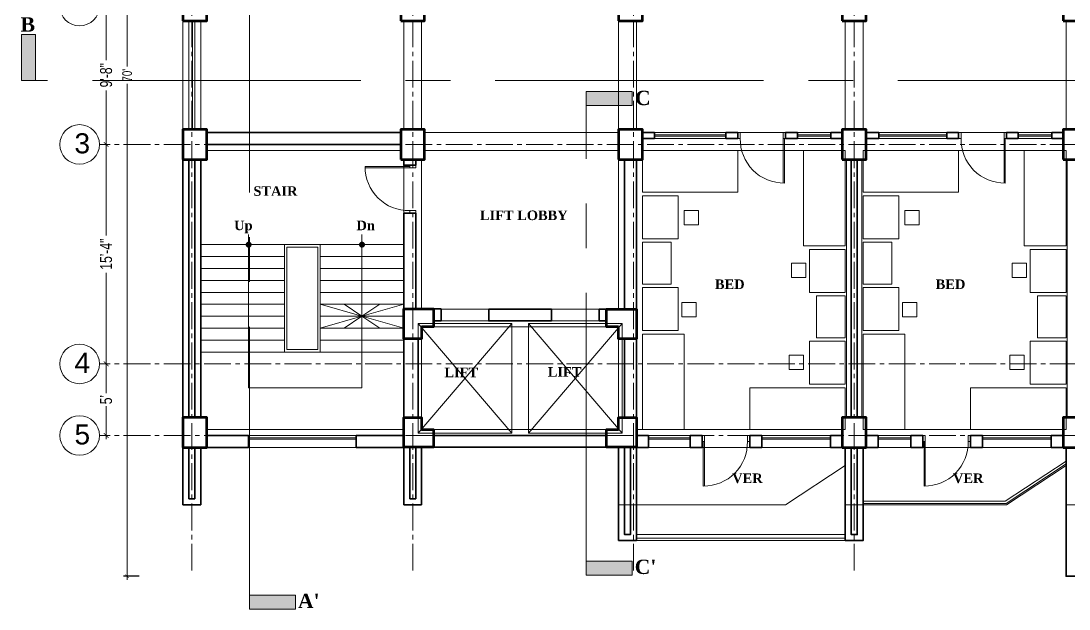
# Model space of a CAD drawing. Header units: feet. Extents: x 25261344 to 25389498, y 30010528 to 30074588.
# Drawn here: x 25367759 to 25368637, y 30072086 to 30072579 of the extents above; entities that cross this region are included whole.
import ezdxf

# ---------------------------------------------------------------- set-up
doc = ezdxf.new("R2010")
doc.units = ezdxf.units.FT
doc.header["$LTSCALE"] = 30
doc.header["$MEASUREMENT"] = 0
doc.header["$PDMODE"] = 32
doc.header["$PDSIZE"] = 15
doc.linetypes.add('CENTER2', pattern=[1.125, 0.75, -0.125, 0.125, -0.125])
doc.linetypes.add('DASHED', pattern=[0.75, 0.5, -0.25])
doc.layers.get('0').update_dxf_attribs({"lineweight": 5})
for name, color, linetype, lineweight in [('Column', 1, 'Continuous', 80), ('Dim-1', 7, 'Continuous', 9), ('Door', 32, 'Continuous', 5), ('Furnitures', 251, 'Continuous', 9), ('GRADE BEAM', 2, 'Continuous', 20), ('grid text', 252, 'CENTER2', 9), ('LINE', 193, 'Continuous', 9), ('line 2', 7, 'Continuous', 13), ('rail', 224, 'Continuous', 9), ('STAIR', 243, 'Continuous', 13), ('TEXT', 7, 'Continuous', 18), ('WALL', 7, 'Continuous', 35), ('WIN', 142, 'Continuous', 20)]:
    doc.layers.add(name, color=color, linetype=linetype, lineweight=lineweight)
doc.styles.add('RomanS', font='swissl.ttf')
doc.styles.get("Standard").update_dxf_attribs({"font": 'timesbd.ttf'})
doc.styles.add('SWIS_LT', font='swisscl.ttf')
doc.dimstyles.new('dim-02', dxfattribs={"dimtxt": 8, "dimasz": 3, "dimexe": 3, "dimexo": 3, "dimgap": 2, "dimtad": 0, "dimdec": 0, "dimzin": 0, "dimdsep": 46, "dimlunit": 4, "dimtxsty": 'SWIS_LT', "dimblk": 'ARCHTICK', "dimcen": 2, "dimdle": 3, "dimclrd": 256, "dimclre": 256, "dimclrt": 256, "dimadec": 0, "dimazin": 0, "dimtfac": 1, "dimtdec": 0, "dimtix": 1, "dimtmove": 0, "dimatfit": 3, "dimfxl": 0, "dimfrac": 2, "dimtolj": 1, "dimtzin": 1, "dimlwd": -1, "dimarcsym": 0})

# ---------------------------------------------------------------- blocks, each defined once
blk = doc.blocks.new('FG')
at = {"layer": 'Door'}
for p, q in [((-2, -5), (-2, -42.39)), ((-1, -5), (-1, -42.39))]:
    blk.add_line(p, q, dxfattribs=at)
for points in [[(-40, 0), (-38, 0), (-38, -5), (-40, -5)], [(0, 0), (-2, 0), (-2, -5), (0, -5)]]:
    blk.add_lwpolyline(points, dxfattribs=at)
blk.add_arc((-1.44, -5.83), 36.57, 178.70538, 270.69047, dxfattribs=at)
blk = doc.blocks.new('_ArchTick')
at = {"color": 0, "linetype": 'ByBlock', "const_width": 0.15}
blk.add_lwpolyline([(-0.5, -0.5), (0.5, 0.5)], dxfattribs=at)
blk = doc.blocks.new('*D123')
for p, q in [((25359535.03, 30072594.7), (25359535.03, 30072546.38)), ((25359535.03, 30072472.7), (25359535.03, 30072521.01))]:
    blk.add_line(p, q)
at = {"lineweight": -2}
for p, q in [((25359532.41, 30072591.7), (25359538.03, 30072591.7)), ((25359532.41, 30072475.7), (25359538.03, 30072475.7))]:
    blk.add_line(p, q, dxfattribs=at)
at = {"layer": 'Defpoints', "color": 0}
for p in [(25359529.41, 30072591.7), (25359529.41, 30072475.7), (25359535.03, 30072475.7)]:
    blk.add_point(p, dxfattribs=at)
at = {"xscale": 4, "yscale": 4, "zscale": 4}
for p, rotation in [((25359535.03, 30072591.7), 90), ((25359535.03, 30072475.7), 270)]:
    blk.add_blockref('_ArchTick', p, dxfattribs=dict(at, rotation=rotation))
at = {"insert": (25359535.03, 30072533.7), "char_height": 10, "attachment_point": 5, "rotation": 90, "style": 'SWIS_LT'}
blk.add_mtext('\\A1;9\'-8"', dxfattribs=at)
blk = doc.blocks.new('*D124')
at = {"lineweight": -2}
for p, q in [((25359532.41, 30072475.7), (25359538.03, 30072475.7)), ((25359532.41, 30072291.7), (25359538.03, 30072291.7))]:
    blk.add_line(p, q, dxfattribs=at)
for p, q in [((25359535.03, 30072478.7), (25359535.03, 30072399.38)), ((25359535.03, 30072288.7), (25359535.03, 30072368.02))]:
    blk.add_line(p, q)
at = {"layer": 'Defpoints', "color": 0}
for p in [(25359529.41, 30072475.7), (25359529.41, 30072291.7), (25359535.03, 30072291.7)]:
    blk.add_point(p, dxfattribs=at)
at = {"xscale": 4, "yscale": 4, "zscale": 4}
for p, rotation in [((25359535.03, 30072475.7), 90), ((25359535.03, 30072291.7), 270)]:
    blk.add_blockref('_ArchTick', p, dxfattribs=dict(at, rotation=rotation))
at = {"insert": (25359535.03, 30072383.7), "char_height": 10, "attachment_point": 5, "rotation": 90, "style": 'SWIS_LT'}
blk.add_mtext('\\A1;15\'-4"', dxfattribs=at)
blk = doc.blocks.new('*D117')
at = {"lineweight": -2}
for p, q in [((25359532.41, 30072291.7), (25359538.03, 30072291.7)), ((25359532.41, 30072231.7), (25359538.03, 30072231.7))]:
    blk.add_line(p, q, dxfattribs=at)
for p, q in [((25359535.03, 30072294.7), (25359535.03, 30072267.1)), ((25359535.03, 30072228.7), (25359535.03, 30072256.29))]:
    blk.add_line(p, q)
at = {"layer": 'Defpoints', "color": 0}
for p in [(25359529.41, 30072291.7), (25359529.41, 30072231.7), (25359535.03, 30072231.7)]:
    blk.add_point(p, dxfattribs=at)
at = {"xscale": 4, "yscale": 4, "zscale": 4}
for p, rotation in [((25359535.03, 30072291.7), 90), ((25359535.03, 30072231.7), 270)]:
    blk.add_blockref('_ArchTick', p, dxfattribs=dict(at, rotation=rotation))
at = {"insert": (25359535.03, 30072261.7), "char_height": 10, "attachment_point": 5, "rotation": 90, "style": 'SWIS_LT'}
blk.add_mtext("\\A1;5'", dxfattribs=at)
blk = doc.blocks.new('*D163')
at = {"layer": 'Defpoints', "color": 0}
for p in [(25368259.41, 30072953.7), (25367847.59, 30072113.7), (25368634.41, 30072113.7)]:
    blk.add_point(p, dxfattribs=at)
at = {"layer": 'Dim-1'}
for p, q in [((25367847.59, 30072956.7), (25367847.59, 30072540.9)), ((25367847.59, 30072110.7), (25367847.59, 30072526.5))]:
    blk.add_line(p, q, dxfattribs=at)
at = {"layer": 'Dim-1', "lineweight": -2}
for p, q in [((25367857.59, 30072953.7), (25367844.59, 30072953.7)), ((25367857.59, 30072113.7), (25367844.59, 30072113.7))]:
    blk.add_line(p, q, dxfattribs=at)
at = {"layer": 'Dim-1', "xscale": 3, "yscale": 3, "zscale": 3}
for p, rotation in [((25367847.59, 30072953.7), 90), ((25367847.59, 30072113.7), 270)]:
    blk.add_blockref('_ArchTick', p, dxfattribs=dict(at, rotation=rotation))
at = {"layer": 'Dim-1', "insert": (25367847.59, 30072533.7), "char_height": 8, "attachment_point": 5, "rotation": 90, "style": 'SWIS_LT'}
blk.add_mtext("\\A1;70'", dxfattribs=at)
blk = doc.blocks.new('T B')
at = {"layer": 'GRADE BEAM'}
for points in [[(25352253.54, 30069132.07), (25352268.54, 30069132.07), (25352268.54, 30069041.07), (25352253.54, 30069041.07)], [(25352438.54, 30069132.07), (25352453.54, 30069132.07), (25352453.54, 30069041.07), (25352438.54, 30069041.07)], [(25352618.54, 30069132.07), (25352633.54, 30069132.07), (25352633.54, 30069041.07), (25352618.54, 30069041.07)], [(25352808.54, 30069132.07), (25352823.54, 30069132.07), (25352823.54, 30069041.07), (25352808.54, 30069041.07)], [(25352993.54, 30069132.07), (25353008.54, 30069132.07), (25353008.54, 30069041.07), (25352993.54, 30069041.07)], [(25352436.04, 30069038.57), (25352436.04, 30069023.57), (25352273.54, 30069023.57), (25352273.54, 30069038.57)], [(25352618.54, 30069038.57), (25352618.54, 30069023.57), (25352456.04, 30069023.57), (25352456.04, 30069038.57)], [(25352806.04, 30069038.57), (25352806.04, 30069023.57), (25352638.54, 30069023.57), (25352638.54, 30069038.57)], [(25352991.04, 30069038.57), (25352991.04, 30069023.57), (25352826.04, 30069023.57), (25352826.04, 30069038.57)], [(25352253.54, 30069016.07), (25352268.54, 30069016.07), (25352268.54, 30068799.57), (25352253.54, 30068799.57)], [(25352438.54, 30069016.07), (25352453.54, 30069016.07), (25352453.54, 30068890.57), (25352438.54, 30068890.57)], [(25352618.54, 30069016.07), (25352633.54, 30069016.07), (25352633.54, 30068890.57), (25352618.54, 30068890.57)], [(25352809.54, 30069016.07), (25352822.54, 30069016.07), (25352822.54, 30068799.57), (25352809.54, 30068799.57)], [(25352994.54, 30069016.07), (25353007.54, 30069016.07), (25353007.54, 30068799.57), (25352994.54, 30068799.57)], [(25352608.54, 30068890.57), (25352608.54, 30068875.57), (25352463.54, 30068875.57), (25352463.54, 30068890.57)], [(25352438.54, 30068865.57), (25352453.54, 30068865.57), (25352453.54, 30068799.57), (25352438.54, 30068799.57)], [(25352618.54, 30068865.57), (25352633.54, 30068865.57), (25352633.54, 30068799.57), (25352618.54, 30068799.57)], [(25352438.54, 30068789.57), (25352438.54, 30068774.57), (25352273.54, 30068774.57), (25352273.54, 30068789.57)], [(25352608.54, 30068789.69), (25352608.54, 30068774.69), (25352463.54, 30068774.57), (25352463.54, 30068789.57)], [(25352806.04, 30068789.57), (25352806.04, 30068774.57), (25352633.54, 30068774.57), (25352633.54, 30068789.57)], [(25352991.04, 30068789.57), (25352991.04, 30068774.57), (25352826.04, 30068774.57), (25352826.04, 30068789.57)], [(25352253.54, 30068774.57), (25352268.54, 30068774.57), (25352268.54, 30068726.57), (25352253.54, 30068726.57)], [(25352438.54, 30068774.57), (25352453.54, 30068774.57), (25352453.54, 30068726.57), (25352438.54, 30068726.57)], [(25352618.54, 30068774.57), (25352633.54, 30068774.57), (25352633.54, 30068726.57), (25352618.54, 30068726.57)], [(25352808.54, 30068774.57), (25352823.54, 30068774.57), (25352823.54, 30068726.57), (25352808.54, 30068726.57)], [(25352993.54, 30068774.57), (25353008.54, 30068774.57), (25353008.54, 30068726.57), (25352993.54, 30068726.57)]]:
    blk.add_lwpolyline(points, close=True, dxfattribs=at)
blk = doc.blocks.new('COL2')
at = {"layer": 'Column'}
for points in [[(-20, -266.5), (0, -266.5), (0, -241.5), (-20, -241.5)], [(162.5, -266.5), (182.5, -266.5), (182.5, -241.5), (162.5, -241.5)], [(345, -266.5), (365, -266.5), (365, -241.5), (345, -241.5)], [(532.5, -266.5), (552.5, -266.5), (552.5, -241.5), (532.5, -241.5)], [(717.5, -266.5), (737.5, -266.5), (737.5, -241.5), (717.5, -241.5)], [(-20, -382.5), (0, -382.5), (0, -357.5), (-20, -357.5)], [(162.5, -382.5), (182.5, -382.5), (182.5, -357.5), (162.5, -357.5)], [(345, -382.5), (365, -382.5), (365, -357.5), (345, -357.5)], [(532.5, -382.5), (552.5, -382.5), (552.5, -357.5), (532.5, -357.5)], [(717.5, -382.5), (737.5, -382.5), (737.5, -357.5), (717.5, -357.5)], [(-20, -624), (0, -624), (0, -599), (-20, -599)], [(532.5, -624), (552.5, -624), (552.5, -599), (532.5, -599)], [(717.5, -624), (737.5, -624), (737.5, -599), (717.5, -599)]]:
    blk.add_lwpolyline(points, close=True, dxfattribs=at)
for points in [[(180, -522.88), (180, -532.88), (165, -532.88), (165, -507.88), (190, -507.88), (190, -522.88), (180, -522.88)], [(345, -523), (335, -523), (335, -508), (360, -508), (360, -533), (345, -533), (345, -523)], [(180, -608.88), (190, -608.88), (190, -623.88), (165, -623.88), (165, -598.88), (180, -598.88), (180, -608.88)], [(345, -608.88), (345, -598.88), (360, -598.88), (360, -623.88), (335, -623.88), (335, -608.88), (345, -608.88)]]:
    blk.add_lwpolyline(points, dxfattribs=at)
at = {"layer": 'GRADE BEAM'}
blk.add_blockref('T B', (-25352273.54, -30069398.57), dxfattribs=at)
blk = doc.blocks.new('DGFGSDFG')
at = {"layer": 'grid text'}
for p, q in [((25359606.96, 30072118.41), (25359606.96, 30072999.78)), ((25359791.96, 30072118.41), (25359791.96, 30072999.78)), ((25359976.96, 30072118.41), (25359976.96, 30072999.78)), ((25360161.96, 30072118.41), (25360161.96, 30072999.78)), ((25361090.85, 30072475.7), (25359529.41, 30072475.7)), ((25361090.85, 30072291.7), (25359529.41, 30072291.7)), ((25361090.85, 30072231.7), (25359529.41, 30072231.7))]:
    blk.add_line(p, q, dxfattribs=at)
at = {"layer": 'grid text', "linetype": 'Continuous'}
for centre in [(25359512.81, 30072591.7), (25359512.81, 30072475.7), (25359512.81, 30072291.7), (25359512.81, 30072231.7)]:
    blk.add_circle(centre, 16.59, dxfattribs=at)
at = {"layer": 'grid text', "char_height": 16.842, "attachment_point": 1, "style": 'RomanS'}
for s, insert in [('{\\C256;3}', (25359508.51, 30072485.06)), ('{\\C256;4}', (25359508.51, 30072301.06)), ('{\\C256;5}', (25359508.51, 30072241.06))]:
    blk.add_mtext_dynamic_manual_height_columns(s, width=25.401, gutter_width=84.21, heights=[32.6], dxfattribs=dict(at, insert=insert))
for base, p1, p2, picture, middle in [((25359535.03, 30072475.7), (25359529.41, 30072591.7), (25359529.41, 30072475.7), '*D123', (25359535.03, 30072533.7)), ((25359535.03, 30072291.7), (25359529.41, 30072475.7), (25359529.41, 30072291.7), '*D124', (25359535.03, 30072383.7)), ((25359535.03, 30072231.7), (25359529.41, 30072291.7), (25359529.41, 30072231.7), '*D117', (25359535.03, 30072261.7))]:
    dim = blk.add_linear_dim(base=base, p1=p1, p2=p2, angle=90, dimstyle='dim-02', override={"dimtxt": 10, "dimtmove": 1, "dimfxl": 10})
    dim.commit()
    dim.dimension.update_dxf_attribs({"geometry": picture, "text_midpoint": middle})

msp = doc.modelspace()

# ---------------------------------------------------------------- hatches: boundary and pattern name
at = {"linetype": 'CENTER2', "ltscale": 10}
h = msp.add_hatch(color=256, dxfattribs=at)
h.paths.add_polyline_path([(25367770.79, 30072563.22), (25367770.79, 30072529.2), (25367759.15, 30072529.2), (25367759.15, 30072563.22)])
h.paths.add_polyline_path([(25367770.79, 30072567.75), (25367770.79, 30072563.22), (25367759.15, 30072563.22), (25367759.15, 30072567.75)])
h = msp.add_hatch(color=256, dxfattribs=at)
h.paths.add_polyline_path([(25368266.41, 30072508.45), (25368232.39, 30072508.45), (25368232.39, 30072520.1), (25368266.41, 30072520.1)])
h.paths.add_polyline_path([(25368270.94, 30072508.45), (25368266.41, 30072508.45), (25368266.41, 30072520.1), (25368270.94, 30072520.1)])
for points in [[(25368270.94, 30072114.61), (25368232.39, 30072114.61), (25368232.39, 30072126.26), (25368270.94, 30072126.26)], [(25367988.73, 30072086.24), (25367950.18, 30072086.24), (25367950.18, 30072097.89), (25367988.73, 30072097.89)]]:
    msp.add_hatch(color=256, dxfattribs=at).paths.add_polyline_path(points)

# ---------------------------------------------------------------- linework, layer by layer
for p, q in [((25367950.18, 30072097.89), (25367950.18, 30073036.17)), ((25369393.44, 30072529.2), (25367770.79, 30072529.2)), ((25368232.39, 30072126.26), (25368232.39, 30072508.45))]:
    msp.add_line(p, q, dxfattribs=at)
for points in [[(25367770.79, 30072529.2), (25367770.79, 30072567.75), (25367759.15, 30072567.75), (25367759.15, 30072529.2)], [(25368232.39, 30072508.45), (25368270.94, 30072508.45), (25368270.94, 30072520.1), (25368232.39, 30072520.1)], [(25368232.39, 30072114.61), (25368270.94, 30072114.61), (25368270.94, 30072126.26), (25368232.39, 30072126.26)], [(25367950.18, 30072086.24), (25367988.73, 30072086.24), (25367988.73, 30072097.89), (25367950.18, 30072097.89)]]:
    msp.add_lwpolyline(points, close=True, dxfattribs=at)
at = {"layer": 'Furnitures'}
for points in [[(25368359.41, 30072470.7), (25368279.41, 30072470.7), (25368279.41, 30072435.7), (25368359.41, 30072435.7)], [(25368449.41, 30072390.7), (25368449.41, 30072470.7), (25368414.41, 30072470.7), (25368414.41, 30072390.7)], [(25368544.41, 30072470.7), (25368464.41, 30072470.7), (25368464.41, 30072435.7), (25368544.41, 30072435.7)], [(25368634.41, 30072390.7), (25368634.41, 30072470.7), (25368599.41, 30072470.7), (25368599.41, 30072390.7)], [(25368279.41, 30072432.7), (25368309.41, 30072432.7), (25368309.41, 30072396.7), (25368279.41, 30072396.7)], [(25368464.41, 30072432.7), (25368494.41, 30072432.7), (25368494.41, 30072396.7), (25368464.41, 30072396.7)], [(25368326.42, 30072420.31), (25368314.42, 30072420.31), (25368314.42, 30072408.31), (25368326.42, 30072408.31)], [(25368511.42, 30072420.31), (25368499.42, 30072420.31), (25368499.42, 30072408.31), (25368511.42, 30072408.31)], [(25368279.41, 30072358.7), (25368303.41, 30072358.7), (25368303.41, 30072393.7), (25368279.41, 30072393.7)], [(25368279.41, 30072358.7), (25368303.41, 30072358.7), (25368303.41, 30072393.7), (25368279.41, 30072393.7)], [(25368464.41, 30072358.7), (25368488.41, 30072358.7), (25368488.41, 30072393.7), (25368464.41, 30072393.7)], [(25368464.41, 30072358.7), (25368488.41, 30072358.7), (25368488.41, 30072393.7), (25368464.41, 30072393.7)], [(25368449.41, 30072351.7), (25368419.41, 30072351.7), (25368419.41, 30072387.7), (25368449.41, 30072387.7)], [(25368634.41, 30072351.7), (25368604.41, 30072351.7), (25368604.41, 30072387.7), (25368634.41, 30072387.7)], [(25368404.39, 30072364.08), (25368416.39, 30072364.08), (25368416.39, 30072376.08), (25368404.39, 30072376.08)], [(25368589.39, 30072364.08), (25368601.39, 30072364.08), (25368601.39, 30072376.08), (25368589.39, 30072376.08)], [(25368279.41, 30072355.7), (25368309.41, 30072355.7), (25368309.41, 30072319.7), (25368279.41, 30072319.7)], [(25368464.41, 30072355.7), (25368494.41, 30072355.7), (25368494.41, 30072319.7), (25368464.41, 30072319.7)], [(25368324.43, 30072343.31), (25368312.43, 30072343.31), (25368312.43, 30072331.31), (25368324.43, 30072331.31)], [(25368449.41, 30072348.7), (25368425.41, 30072348.7), (25368425.41, 30072313.7), (25368449.41, 30072313.7)], [(25368509.43, 30072343.31), (25368497.43, 30072343.31), (25368497.43, 30072331.31), (25368509.43, 30072331.31)], [(25368634.41, 30072348.7), (25368610.41, 30072348.7), (25368610.41, 30072313.7), (25368634.41, 30072313.7)], [(25368279.41, 30072316.7), (25368279.41, 30072236.7), (25368314.41, 30072236.7), (25368314.41, 30072316.7)], [(25368464.41, 30072316.7), (25368464.41, 30072236.7), (25368499.41, 30072236.7), (25368499.41, 30072316.7)], [(25368449.41, 30072274.7), (25368419.41, 30072274.7), (25368419.41, 30072310.7), (25368449.41, 30072310.7)], [(25368634.41, 30072274.7), (25368604.41, 30072274.7), (25368604.41, 30072310.7), (25368634.41, 30072310.7)], [(25368402.4, 30072287.08), (25368414.4, 30072287.08), (25368414.4, 30072299.08), (25368402.4, 30072299.08)], [(25368587.4, 30072287.08), (25368599.4, 30072287.08), (25368599.4, 30072299.08), (25368587.4, 30072299.08)], [(25368369.41, 30072236.7), (25368449.41, 30072236.7), (25368449.41, 30072271.7), (25368369.41, 30072271.7)], [(25368554.41, 30072236.7), (25368634.41, 30072236.7), (25368634.41, 30072271.7), (25368554.41, 30072271.7)]]:
    msp.add_lwpolyline(points, close=True, dxfattribs=at)
at = {"layer": 'LINE', "color": 0, "ltscale": 10, "const_width": 2.5}
for points in [[(25367949.41, 30072392.95, -1), (25367949.41, 30072390.45, -1)], [(25368044.41, 30072392.95, -1), (25368044.41, 30072390.45, -1)]]:
    msp.add_lwpolyline(points, format="xyb", close=True, dxfattribs=at)
at = {"layer": 'LINE', "color": 0, "ltscale": 10}
for points in [[(25367949.41, 30072400.16), (25367949.41, 30072271.7), (25367949.41, 30072271.7), (25368044.41, 30072271.7), (25368044.41, 30072331.7), (25368009.41, 30072321.7), (25368029.41, 30072321.7), (25368044.41, 30072331.7), (25368079.41, 30072321.7), (25368059.41, 30072321.7), (25368044.41, 30072331.7)], [(25368044.41, 30072400.16), (25368044.41, 30072331.7), (25368009.41, 30072341.7), (25368029.41, 30072341.7), (25368044.41, 30072331.7), (25368079.41, 30072341.7), (25368059.41, 30072341.7), (25368044.41, 30072331.7)]]:
    msp.add_lwpolyline(points, dxfattribs=at)
at = {"layer": 'line 2'}
for p, q in [((25367894.41, 30072579.2), (25367894.41, 30072488.2)), ((25367894.41, 30072579.2), (25367894.41, 30072488.2)), ((25367904.41, 30072579.2), (25367904.41, 30072488.2)), ((25367904.41, 30072579.2), (25367904.41, 30072488.2)), ((25368110.66, 30072337.7), (25368150.66, 30072337.7)), ((25368243.16, 30072337.7), (25368203.16, 30072337.7)), ((25368169.91, 30072325.7), (25368091.41, 30072233.7)), ((25368091.41, 30072325.7), (25368169.91, 30072233.7)), ((25368150.66, 30072327.7), (25368110.66, 30072327.7)), ((25368183.91, 30072325.7), (25368262.41, 30072233.7)), ((25368262.41, 30072325.7), (25368183.91, 30072233.7)), ((25368203.16, 30072327.7), (25368243.16, 30072327.7)), ((25368634.41, 30072206.7), (25368584.41, 30072173.7)), ((25368464.41, 30072173.7), (25368584.41, 30072173.7)), ((25368259.41, 30072143.7), (25368464.41, 30072143.7))]:
    msp.add_line(p, q, dxfattribs=at)
at = {"layer": 'line 2', "linetype": 'DASHED', "ltscale": 20}
for p in [(25368449.41, 30072206.7), (25368274.41, 30072173.7)]:
    msp.add_line(p, (25368399.41, 30072173.7), dxfattribs=at)
at = {"layer": 'line 2'}
for points in [[(25368091.41, 30072325.7), (25368169.91, 30072325.7), (25368169.91, 30072233.7), (25368091.41, 30072233.7)], [(25368262.41, 30072325.7), (25368183.91, 30072325.7), (25368183.91, 30072233.7), (25368262.41, 30072233.7)]]:
    msp.add_lwpolyline(points, close=True, dxfattribs=at)
at = {"layer": 'rail'}
for p, q in [((25367899.41, 30072579.2), (25367899.41, 30072488.2)), ((25367899.41, 30072579.2), (25367899.41, 30072488.2)), ((25367899.41, 30072579.2), (25367899.41, 30072488.2)), ((25367902.41, 30072579.2), (25367902.41, 30072488.2)), ((25367902.41, 30072579.2), (25367902.41, 30072488.2)), ((25367902.41, 30072579.2), (25367902.41, 30072488.2)), ((25367979.41, 30072301.7), (25367979.41, 30072391.7)), ((25367979.41, 30072391.7), (25368009.41, 30072391.7)), ((25367981.41, 30072303.7), (25367981.41, 30072389.7)), ((25367981.41, 30072389.7), (25368007.41, 30072389.7)), ((25368007.41, 30072303.7), (25368007.41, 30072389.7)), ((25368009.41, 30072301.7), (25368009.41, 30072391.7)), ((25368009.41, 30072301.7), (25367979.41, 30072301.7)), ((25368007.41, 30072303.7), (25367981.41, 30072303.7)), ((25368634.41, 30072210.29), (25368583.51, 30072176.7)), ((25368634.41, 30072207.9), (25368584.11, 30072174.7)), ((25368583.51, 30072176.7), (25368464.41, 30072176.7)), ((25368584.11, 30072174.7), (25368464.41, 30072174.7)), ((25368274.41, 30072148.7), (25368449.41, 30072148.7)), ((25368274.41, 30072145.7), (25368449.41, 30072145.7))]:
    msp.add_line(p, q, dxfattribs=at)
at = {"layer": 'STAIR'}
for p, q in [((25367979.41, 30072391.7), (25367909.41, 30072391.7)), ((25368009.41, 30072391.7), (25368079.41, 30072391.7)), ((25367979.41, 30072381.7), (25367909.41, 30072381.7)), ((25368009.41, 30072381.7), (25368079.41, 30072381.7)), ((25367979.41, 30072371.7), (25367909.41, 30072371.7)), ((25368009.41, 30072371.7), (25368079.41, 30072371.7)), ((25367979.41, 30072361.7), (25367909.41, 30072361.7)), ((25368009.41, 30072361.7), (25368079.41, 30072361.7)), ((25367979.41, 30072351.7), (25367909.41, 30072351.7)), ((25368009.41, 30072351.7), (25368079.41, 30072351.7)), ((25367979.41, 30072341.7), (25367909.41, 30072341.7)), ((25368009.41, 30072341.7), (25368079.41, 30072341.7)), ((25367979.41, 30072331.7), (25367909.41, 30072331.7)), ((25368009.41, 30072331.7), (25368079.41, 30072331.7)), ((25367979.41, 30072321.7), (25367909.41, 30072321.7)), ((25368009.41, 30072321.7), (25368079.41, 30072321.7)), ((25367979.41, 30072311.7), (25367909.41, 30072311.7)), ((25368009.41, 30072311.7), (25368079.41, 30072311.7)), ((25367979.41, 30072301.7), (25367909.41, 30072301.7)), ((25368009.41, 30072301.7), (25368079.41, 30072301.7))]:
    msp.add_line(p, q, dxfattribs=at)
at = {"layer": 'WALL', "ltscale": 10}
for p, q in [((25367914.41, 30072485.7), (25368076.91, 30072485.7)), ((25368289.41, 30072485.7), (25368279.41, 30072485.7)), ((25368289.41, 30072480.7), (25368279.41, 30072480.7)), ((25368289.41, 30072485.7), (25368289.41, 30072480.7)), ((25368349.41, 30072485.7), (25368349.41, 30072480.7)), ((25368359.41, 30072485.7), (25368349.41, 30072485.7)), ((25368349.41, 30072480.7), (25368359.41, 30072480.7)), ((25368359.41, 30072485.7), (25368359.41, 30072480.7)), ((25368409.41, 30072485.7), (25368399.41, 30072485.7)), ((25368409.41, 30072480.7), (25368399.41, 30072480.7)), ((25368437.41, 30072485.7), (25368446.91, 30072485.7)), ((25368437.41, 30072480.7), (25368446.91, 30072480.7)), ((25368477.41, 30072485.7), (25368466.91, 30072485.7)), ((25368477.41, 30072480.7), (25368466.91, 30072480.7)), ((25368477.41, 30072485.7), (25368477.41, 30072480.7)), ((25368534.41, 30072485.7), (25368534.41, 30072480.7)), ((25368544.41, 30072485.7), (25368534.41, 30072485.7)), ((25368534.41, 30072480.7), (25368544.41, 30072480.7)), ((25368544.41, 30072485.7), (25368544.41, 30072480.7)), ((25368594.41, 30072485.7), (25368584.41, 30072485.7)), ((25368594.41, 30072480.7), (25368584.41, 30072480.7)), ((25368622.41, 30072485.7), (25368631.91, 30072485.7)), ((25368622.41, 30072480.7), (25368631.91, 30072480.7)), ((25367914.41, 30072475.7), (25368076.91, 30072475.7)), ((25367894.41, 30072463.2), (25367894.41, 30072246.7)), ((25367899.41, 30072463.2), (25367899.41, 30072246.7)), ((25367904.41, 30072463.2), (25367904.41, 30072246.7)), ((25367909.41, 30072463.2), (25367909.41, 30072246.7)), ((25368264.41, 30072463.2), (25368264.41, 30072337.7)), ((25368274.41, 30072463.2), (25368274.41, 30072337.7)), ((25368454.41, 30072463.2), (25368454.41, 30072246.7)), ((25368459.41, 30072463.2), (25368459.41, 30072246.7)), ((25368079.41, 30072418.2), (25368079.41, 30072337.7)), ((25368089.41, 30072418.2), (25368079.41, 30072418.2)), ((25368089.41, 30072418.2), (25368089.41, 30072337.7)), ((25367914.41, 30072231.7), (25367949.41, 30072231.7)), ((25367949.41, 30072231.7), (25367949.41, 30072221.7)), ((25368039.41, 30072231.7), (25368079.41, 30072231.7)), ((25368319.41, 30072231.7), (25368329.41, 30072231.7)), ((25368369.41, 30072231.7), (25368369.41, 30072221.7)), ((25368369.41, 30072231.7), (25368379.41, 30072231.7)), ((25368379.41, 30072231.7), (25368379.41, 30072221.7)), ((25368504.41, 30072231.7), (25368514.41, 30072231.7)), ((25368554.41, 30072231.7), (25368554.41, 30072221.7)), ((25368554.41, 30072231.7), (25368564.41, 30072231.7)), ((25368564.41, 30072231.7), (25368564.41, 30072221.7)), ((25367894.41, 30072221.7), (25367894.41, 30072173.7)), ((25367899.41, 30072221.7), (25367899.41, 30072178.7)), ((25367904.41, 30072221.7), (25367904.41, 30072178.7)), ((25367909.41, 30072221.7), (25367909.41, 30072173.7)), ((25367949.41, 30072221.7), (25367914.41, 30072221.7)), ((25368039.41, 30072221.7), (25368079.41, 30072221.7)), ((25368079.41, 30072221.7), (25368079.41, 30072173.7)), ((25368084.41, 30072221.7), (25368084.41, 30072178.7)), ((25368089.41, 30072221.7), (25368089.41, 30072178.7)), ((25368094.41, 30072221.7), (25368094.41, 30072173.7)), ((25368319.41, 30072221.7), (25368329.41, 30072221.7)), ((25368379.41, 30072221.7), (25368369.41, 30072221.7)), ((25368504.41, 30072221.7), (25368514.41, 30072221.7)), ((25368564.41, 30072221.7), (25368554.41, 30072221.7)), ((25367894.41, 30072173.7), (25367909.41, 30072173.7)), ((25367899.41, 30072178.7), (25367904.41, 30072178.7)), ((25368079.41, 30072173.7), (25368094.41, 30072173.7)), ((25368084.41, 30072178.7), (25368089.41, 30072178.7))]:
    msp.add_line(p, q, dxfattribs=at)
for points in [[(25368399.41, 30072485.7), (25368399.41, 30072480.7)], [(25368409.41, 30072485.7), (25368409.41, 30072480.7)], [(25368437.41, 30072485.7), (25368437.41, 30072480.7)], [(25368584.41, 30072485.7), (25368584.41, 30072480.7)], [(25368594.41, 30072485.7), (25368594.41, 30072480.7)], [(25368622.41, 30072485.7), (25368622.41, 30072480.7)], [(25368079.41, 30072463.2), (25368079.41, 30072458.2), (25368089.41, 30072458.2), (25368089.41, 30072463.2)], [(25368039.41, 30072231.7), (25368039.41, 30072221.7)], [(25368319.41, 30072231.7), (25368319.41, 30072221.7)], [(25368329.41, 30072231.7), (25368329.41, 30072221.7)], [(25368504.41, 30072231.7), (25368504.41, 30072221.7)], [(25368514.41, 30072231.7), (25368514.41, 30072221.7)], [(25368274.41, 30072221.7), (25368274.41, 30072143.7), (25368259.41, 30072143.7), (25368259.41, 30072221.7)], [(25368269.41, 30072221.7), (25368269.41, 30072148.7), (25368264.41, 30072148.7), (25368264.41, 30072221.7)], [(25368464.41, 30072221.7), (25368464.41, 30072143.7), (25368449.41, 30072143.7), (25368449.41, 30072221.7)], [(25368459.41, 30072221.7), (25368459.41, 30072148.7), (25368454.41, 30072148.7), (25368454.41, 30072221.7)], [(25368649.41, 30072221.7), (25368649.41, 30072113.7), (25368634.41, 30072113.7), (25368634.41, 30072221.7)]]:
    msp.add_lwpolyline(points, dxfattribs=at)
for points in [[(25368104.41, 30072337.82), (25368110.66, 30072337.82), (25368110.66, 30072327.7), (25368104.41, 30072327.7)], [(25368150.66, 30072337.7), (25368203.16, 30072337.7), (25368203.16, 30072327.7), (25368150.66, 30072327.7)], [(25368243.16, 30072327.7), (25368249.41, 30072327.7), (25368249.41, 30072337.7), (25368243.16, 30072337.7)], [(25368079.41, 30072312.82), (25368091.41, 30072312.82), (25368091.41, 30072246.82), (25368079.41, 30072246.82)], [(25368264.41, 30072246.82), (25368274.41, 30072246.82), (25368274.41, 30072312.7), (25368264.41, 30072312.7)], [(25368104.41, 30072221.82), (25368249.41, 30072221.82), (25368249.41, 30072231.82), (25368104.41, 30072231.82)], [(25368274.41, 30072231.7), (25368284.41, 30072231.7), (25368284.41, 30072221.7), (25368274.41, 30072221.7)], [(25368436.91, 30072231.7), (25368446.91, 30072231.7), (25368446.91, 30072221.7), (25368436.91, 30072221.7)], [(25368466.91, 30072231.7), (25368476.91, 30072231.7), (25368476.91, 30072221.7), (25368466.91, 30072221.7)], [(25368621.91, 30072231.7), (25368631.91, 30072231.7), (25368631.91, 30072221.7), (25368621.91, 30072221.7)]]:
    msp.add_lwpolyline(points, close=True, dxfattribs=at)
at = {"layer": 'WIN'}
for p, q in [((25368349.41, 30072485.7), (25368289.41, 30072485.7)), ((25368349.41, 30072483.7), (25368289.41, 30072483.7)), ((25368349.41, 30072482.7), (25368289.41, 30072482.7)), ((25368349.41, 30072480.7), (25368289.41, 30072480.7)), ((25368409.41, 30072485.7), (25368437.41, 30072485.7)), ((25368409.41, 30072483.7), (25368437.41, 30072483.7)), ((25368409.41, 30072482.7), (25368437.41, 30072482.7)), ((25368409.41, 30072480.7), (25368437.41, 30072480.7)), ((25368534.41, 30072485.7), (25368477.41, 30072485.7)), ((25368534.41, 30072483.7), (25368477.41, 30072483.7)), ((25368534.41, 30072482.7), (25368477.41, 30072482.7)), ((25368534.41, 30072480.7), (25368477.41, 30072480.7)), ((25368594.41, 30072485.7), (25368622.41, 30072485.7)), ((25368594.41, 30072483.7), (25368622.41, 30072483.7)), ((25368594.41, 30072482.7), (25368622.41, 30072482.7)), ((25368594.41, 30072480.7), (25368622.41, 30072480.7)), ((25368039.41, 30072231.7), (25367949.41, 30072231.7)), ((25368039.41, 30072229.7), (25367949.41, 30072229.7)), ((25368039.41, 30072228.7), (25367949.41, 30072228.7)), ((25368319.41, 30072231.7), (25368284.41, 30072231.7)), ((25368319.41, 30072229.7), (25368284.41, 30072229.7)), ((25368319.41, 30072228.7), (25368284.41, 30072228.7)), ((25368379.41, 30072231.7), (25368439.41, 30072231.7)), ((25368379.41, 30072229.7), (25368436.91, 30072229.7)), ((25368379.41, 30072228.7), (25368436.91, 30072228.7)), ((25368504.41, 30072231.7), (25368474.41, 30072231.7)), ((25368504.41, 30072229.7), (25368476.91, 30072229.7)), ((25368504.41, 30072228.7), (25368476.91, 30072228.7)), ((25368564.41, 30072231.7), (25368624.41, 30072231.7)), ((25368564.41, 30072229.7), (25368621.91, 30072229.7)), ((25368564.41, 30072228.7), (25368621.91, 30072228.7)), ((25367949.41, 30072221.7), (25368039.41, 30072221.7)), ((25368319.41, 30072221.7), (25368284.41, 30072221.7)), ((25368379.41, 30072221.7), (25368439.41, 30072221.7)), ((25368504.41, 30072221.7), (25368474.41, 30072221.7)), ((25368564.41, 30072221.7), (25368624.41, 30072221.7))]:
    msp.add_line(p, q, dxfattribs=at)

# ---------------------------------------------------------------- block references
msp.add_blockref('DGFGSDFG', (8294.96, 0))
at = {"layer": 'Dim-1'}
msp.add_blockref('COL2', (25367914.41, 30072845.7), dxfattribs=at)
at = {"layer": 'Door', "color": 2}
for p in [(25368399.41, 30072485.7), (25368584.41, 30072485.7)]:
    msp.add_blockref('FG', p, dxfattribs=at)
at = {"layer": 'Door', "color": 2, "xscale": -1, "rotation": 270}
msp.add_blockref('FG', (25368089.41, 30072458.2), dxfattribs=at)
at = {"layer": 'Door', "color": 2, "xscale": -1}
for p in [(25368329.41, 30072231.7), (25368514.41, 30072231.7)]:
    msp.add_blockref('FG', p, dxfattribs=at)

# ---------------------------------------------------------------- texts
at = {"linetype": 'CENTER2', "ltscale": 10, "char_height": 12, "attachment_point": 9}
for s, insert, width in [('B', (25367770.41, 30072570.2), 12.7148), ('C', (25368286.27, 30072508.49), 17.1805), ("C'", (25368291.08, 30072115.45), 28.5419), ("A'", (25368008.87, 30072087.08), 28.5419)]:
    msp.add_mtext(s, dxfattribs=dict(at, insert=insert, width=width))
at = {"layer": 'TEXT', "ltscale": 10, "char_height": 8, "attachment_point": 1}
for s, insert, width in [('STAIR', (25367953.41, 30072440.61), 174.7812), ('LIFT LOBBY', (25368143.24, 30072420.29), 179.7812), ('Up', (25367937.27, 30072411.83), 179.7812), ('Dn', (25368039.77, 30072411.83), 172.2812), ('BED', (25368340.17, 30072362.53), 179.7812), ('BED', (25368525.17, 30072362.53), 179.7812), ('LIFT', (25368113.5, 30072288.57), 179.7812), ('LIFT', (25368200.1, 30072289), 179.7812), ('VER', (25368354.65, 30072199.9), 179.7812), ('VER', (25368539.65, 30072199.9), 179.7812)]:
    msp.add_mtext(s, dxfattribs=dict(at, insert=insert, width=width))

# ---------------------------------------------------------------- dimensions: what is measured, and where the dimension line sits
at = {"layer": 'Dim-1'}
dim = msp.add_linear_dim(base=(25367847.59, 30072113.7), p1=(25368259.41, 30072953.7), p2=(25368634.41, 30072113.7), angle=90, dimstyle='dim-02', override={"dimtxt": 8, "dimfxl": 10}, dxfattribs=at)
dim.commit()
dim.dimension.update_dxf_attribs({"geometry": '*D163', "text_midpoint": (25367847.59, 30072533.7)})

doc.saveas('drawing.dxf')
